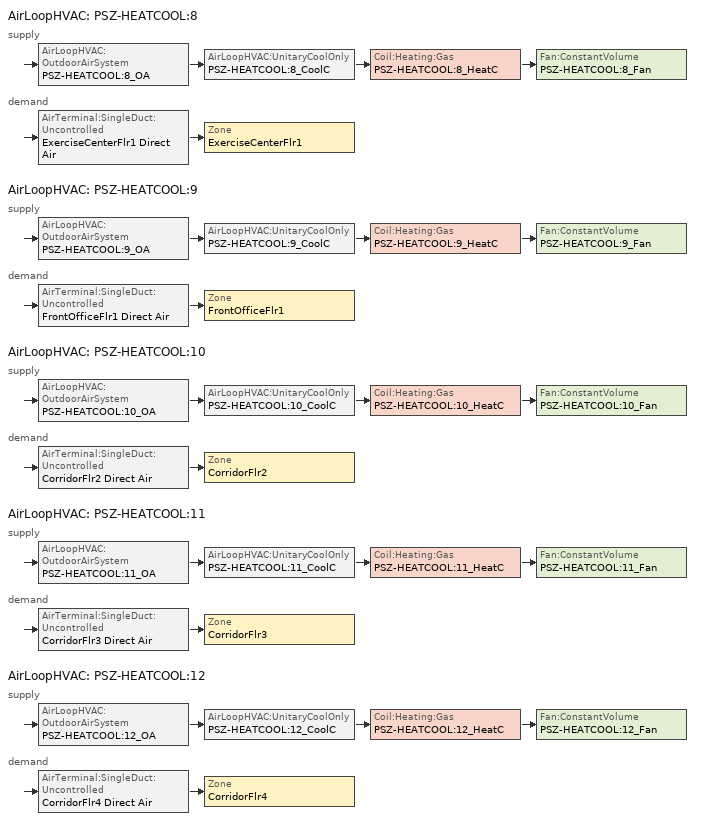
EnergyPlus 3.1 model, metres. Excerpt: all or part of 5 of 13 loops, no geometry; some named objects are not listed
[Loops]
AirLoopHVAC 'PSZ-HEATCOOL:8'
 supply: AirLoopHVAC:OutdoorAirSystem 'PSZ-HEATCOOL:8_OA' > AirLoopHVAC:UnitaryCoolOnly 'PSZ-HEATCOOL:8_CoolC' > Coil:Heating:Gas 'PSZ-HEATCOOL:8_HeatC' > Fan:ConstantVolume 'PSZ-HEATCOOL:8_Fan'
 demand: AirTerminal:SingleDuct:Uncontrolled 'ExerciseCenterFlr1 Direct Air' > Zone 'ExerciseCenterFlr1'
AirLoopHVAC 'PSZ-HEATCOOL:9'
 supply: AirLoopHVAC:OutdoorAirSystem 'PSZ-HEATCOOL:9_OA' > AirLoopHVAC:UnitaryCoolOnly 'PSZ-HEATCOOL:9_CoolC' > Coil:Heating:Gas 'PSZ-HEATCOOL:9_HeatC' > Fan:ConstantVolume 'PSZ-HEATCOOL:9_Fan'
 demand: AirTerminal:SingleDuct:Uncontrolled 'FrontOfficeFlr1 Direct Air' > Zone 'FrontOfficeFlr1'
AirLoopHVAC 'PSZ-HEATCOOL:10'
 supply: AirLoopHVAC:OutdoorAirSystem 'PSZ-HEATCOOL:10_OA' > AirLoopHVAC:UnitaryCoolOnly 'PSZ-HEATCOOL:10_CoolC' > Coil:Heating:Gas 'PSZ-HEATCOOL:10_HeatC' > Fan:ConstantVolume 'PSZ-HEATCOOL:10_Fan'
 demand: AirTerminal:SingleDuct:Uncontrolled 'CorridorFlr2 Direct Air' > Zone 'CorridorFlr2'
AirLoopHVAC 'PSZ-HEATCOOL:11'
 supply: AirLoopHVAC:OutdoorAirSystem 'PSZ-HEATCOOL:11_OA' > AirLoopHVAC:UnitaryCoolOnly 'PSZ-HEATCOOL:11_CoolC' > Coil:Heating:Gas 'PSZ-HEATCOOL:11_HeatC' > Fan:ConstantVolume 'PSZ-HEATCOOL:11_Fan'
 demand: AirTerminal:SingleDuct:Uncontrolled 'CorridorFlr3 Direct Air' > Zone 'CorridorFlr3'
AirLoopHVAC 'PSZ-HEATCOOL:12'
 supply: AirLoopHVAC:OutdoorAirSystem 'PSZ-HEATCOOL:12_OA' > AirLoopHVAC:UnitaryCoolOnly 'PSZ-HEATCOOL:12_CoolC' > Coil:Heating:Gas 'PSZ-HEATCOOL:12_HeatC' > Fan:ConstantVolume 'PSZ-HEATCOOL:12_Fan'
 demand: AirTerminal:SingleDuct:Uncontrolled 'CorridorFlr4 Direct Air' > Zone 'CorridorFlr4'
[ComponentCost:LineItem]
Name | Line Item Type | Item | Cost per Each | Quantity | Cost per Unit of Output Capacity
Infiltration:ExerciseCenterFlr1 | General | ExerciseCenterFlr1 | 1 | 0.0039
People:ExerciseCenterFlr1 | General | ExerciseCenterFlr1 | 1 | 11
LIGHTING EQUIP:ExerciseCenterFlr1 | Lights | ExerciseCenterFlr1 |  |  | 1
ElectricEquipment:ExerciseCenterFlr1:PlugMisc | General | ExerciseCenterFlr1 | 1 | 0.375
Infiltration:FrontOfficeFlr1 | General | FrontOfficeFlr1 | 1 | 0.0158
People:FrontOfficeFlr1 | General | FrontOfficeFlr1 | 1 | 10
LIGHTING EQUIP:FrontOfficeFlr1 | Lights | FrontOfficeFlr1 |  |  | 1
ElectricEquipment:FrontOfficeFlr1:PlugMisc | General | FrontOfficeFlr1 | 1 | 1.6826
Infiltration:CorridorFlr2 | General | CorridorFlr2 | 1 | 0.0057
LIGHTING EQUIP:CorridorFlr2 | Lights | CorridorFlr2 |  |  | 1
Infiltration:CorridorFlr3 | General | CorridorFlr3 | 1 | 0.0057
LIGHTING EQUIP:CorridorFlr3 | Lights | CorridorFlr3 |  |  | 1
Infiltration:CorridorFlr4 | General | CorridorFlr4 | 1 | 0.043
LIGHTING EQUIP:CorridorFlr4 | Lights | CorridorFlr4 |  |  | 1
Infiltration:GuestRoom415_418 | General | GuestRoom415_418 | 1 | 0.0527
People:GuestRoom415_418 | General | GuestRoom415_418 | 1 | 6
LIGHTING EQUIP:GuestRoom415_418 | Lights | GuestRoom415_418 |  |  | 1
ElectricEquipment:GuestRoom415_418:PlugMisc | General | GuestRoom415_418 | 1 | 1.8652
Infiltration:ElevatorCoreFlr4 | General | ElevatorCoreFlr4 | 1 | 0.0061
Infiltration:GuestRoom419 | General | GuestRoom419 | 1 | 0.0132
People:GuestRoom419 | General | GuestRoom419 | 1 | 1.5
LIGHTING EQUIP:GuestRoom419 | Lights | GuestRoom419 |  |  | 1
ElectricEquipment:GuestRoom419:PlugMisc | General | GuestRoom419 | 1 | 0.4663
Infiltration:GuestRoom420_423 | General | GuestRoom420_423 | 1 | 0.0527
People:GuestRoom420_423 | General | GuestRoom420_423 | 1 | 6
LIGHTING EQUIP:GuestRoom420_423 | Lights | GuestRoom420_423 |  |  | 1
ElectricEquipment:GuestRoom420_423:PlugMisc | General | GuestRoom420_423 | 1 | 1.8652
Infiltration:GuestRoom424 | General | GuestRoom424 | 1 | 0.0132
People:GuestRoom424 | General | GuestRoom424 | 1 | 1.5
LIGHTING EQUIP:GuestRoom424 | Lights | GuestRoom424 |  |  | 1
ElectricEquipment:GuestRoom424:PlugMisc | General | GuestRoom424 | 1 | 0.4663
Infiltration:FrontStorageFlr4 | General | FrontStorageFlr4 | 1 | 0.0051
LIGHTING EQUIP:FrontStorageFlr4 | Lights | FrontStorageFlr4 |  |  | 1
Infiltration:FrontStairsFlr4 | General | FrontStairsFlr4 | 1 | 0.015
LIGHTING EQUIP:FrontStairsFlr4 | Lights | FrontStairsFlr4 |  |  | 1
[Sizing:Zone] Zone Cooling Design Supply Air Temperature {C}=14; Zone Heating Design Supply Air Temperature {C}=40; Zone Cooling Design Supply Air Humidity Ratio {kg-H20/kg-air}=0.0085; Zone Heating Design Supply Air Humidity Ratio {kg-H20/kg-air}=0.008; Outdoor Air Method=Flow/Zone; Outside Air Flow per Zone Floor Area {(m3/s)/m2}=0; Cooling Design Air Flow Method {Flow/Zone | DesignDay | DesignDayWithLimit}=DesignDayWithLimit; Cooling Minimum Air Flow=0; Cooling Minimum Air Flow Fraction=0; Heating Design Air Flow Method {Flow/Zone | DesignDay}=DesignDay; Heating Design Air Flow Rate=0
Name | Outside Air Flow per Zone {m3/s}
ExerciseCenterFlr1 | 0.10373
FrontOfficeFlr1 | 0.0943
RearStairsFlr2; RearStorageFlr2; RearStairsFlr4; RearStorageFlr4; FrontStorageFlr4; FrontStairsFlr4 | 0
CorridorFlr2; CorridorFlr3; CorridorFlr4 | 0.342397
GuestRoom209_212; GuestRoom215_218; GuestRoom402_405; GuestRoom409_412; GuestRoom415_418; GuestRoom420_423 | 0.0566
GuestRoom213; GuestRoom214; GuestRoom219; GuestRoom401; GuestRoom413; GuestRoom414; GuestRoom419; GuestRoom424 | 0.01415
GuestRoom406_408 | 0.04245
[ZoneControl:Thermostat] Control Type Schedule=Dual Zone Control Type Sched
Name | Zone | Control 1
ExerciseCenterFlr1 Thermostat | ExerciseCenterFlr1 | ExerciseCenterFlr1 DualSPSched
FrontOfficeFlr1 Thermostat | FrontOfficeFlr1 | FrontOfficeFlr1 DualSPSched
RearStairsFlr2 Thermostat | RearStairsFlr2 | RearStairsFlr2 DualSPSched
CorridorFlr2 Thermostat | CorridorFlr2 | CorridorFlr2 DualSPSched
RearStorageFlr2 Thermostat | RearStorageFlr2 | RearStorageFlr2 DualSPSched
GuestRoom209_212 Thermostat | GuestRoom209_212 | GuestRoom209_212 DualSPSched
GuestRoom213 Thermostat | GuestRoom213 | GuestRoom213 DualSPSched
GuestRoom214 Thermostat | GuestRoom214 | GuestRoom214 DualSPSched
GuestRoom215_218 Thermostat | GuestRoom215_218 | GuestRoom215_218 DualSPSched
GuestRoom219 Thermostat | GuestRoom219 | GuestRoom219 DualSPSched
CorridorFlr3 Thermostat | CorridorFlr3 | CorridorFlr3 DualSPSched
RearStairsFlr4 Thermostat | RearStairsFlr4 | RearStairsFlr4 DualSPSched
CorridorFlr4 Thermostat | CorridorFlr4 | CorridorFlr4 DualSPSched
RearStorageFlr4 Thermostat | RearStorageFlr4 | RearStorageFlr4 DualSPSched
GuestRoom401 Thermostat | GuestRoom401 | GuestRoom401 DualSPSched
GuestRoom402_405 Thermostat | GuestRoom402_405 | GuestRoom402_405 DualSPSched
GuestRoom406_408 Thermostat | GuestRoom406_408 | GuestRoom406_408 DualSPSched
GuestRoom409_412 Thermostat | GuestRoom409_412 | GuestRoom409_412 DualSPSched
GuestRoom413 Thermostat | GuestRoom413 | GuestRoom413 DualSPSched
GuestRoom414 Thermostat | GuestRoom414 | GuestRoom414 DualSPSched
GuestRoom415_418 Thermostat | GuestRoom415_418 | GuestRoom415_418 DualSPSched
GuestRoom419 Thermostat | GuestRoom419 | GuestRoom419 DualSPSched
GuestRoom420_423 Thermostat | GuestRoom420_423 | GuestRoom420_423 DualSPSched
GuestRoom424 Thermostat | GuestRoom424 | GuestRoom424 DualSPSched
FrontStorageFlr4 Thermostat | FrontStorageFlr4 | FrontStorageFlr4 DualSPSched
FrontStairsFlr4 Thermostat | FrontStairsFlr4 | FrontStairsFlr4 DualSPSched
[ThermostatSetpoint:DualSetpoint]
Name | Heating Setpoint Temperature Schedule | Cooling Setpoint Temperature Schedule
ExerciseCenterFlr1 DualSPSched; FrontOfficeFlr1 DualSPSched; CorridorFlr2 DualSPSched; GuestRoom209_212 DualSPSched; GuestRoom213 DualSPSched; GuestRoom214 DualSPSched; GuestRoom215_218 DualSPSched; GuestRoom219 DualSPSched; CorridorFlr3 DualSPSched; CorridorFlr4 DualSPSched; GuestRoom401 DualSPSched; GuestRoom402_405 DualSPSched; GuestRoom406_408 DualSPSched; GuestRoom409_412 DualSPSched; GuestRoom413 DualSPSched; GuestRoom414 DualSPSched; GuestRoom415_418 DualSPSched; GuestRoom419 DualSPSched; GuestRoom420_423 DualSPSched; GuestRoom424 DualSPSched | HTGSETP_SCH | CLGSETP_SCH
RearStairsFlr2 DualSPSched; RearStorageFlr2 DualSPSched; RearStairsFlr4 DualSPSched; RearStorageFlr4 DualSPSched; FrontStorageFlr4 DualSPSched; FrontStairsFlr4 DualSPSched | UnitHeater_HtgSP_Sch | UnitHeater_ClgSP_Sch
[Zone equipment]
ExerciseCenterFlr1: ExerciseCenterFlr1 Direct Air
FrontOfficeFlr1: FrontOfficeFlr1 Direct Air
RearStairsFlr2: RearStairsFlr2 Unit Heater
CorridorFlr2: CorridorFlr2 Direct Air
RearStorageFlr2: RearStorageFlr2 Unit Heater
GuestRoom209_212: GuestRoom209_212 PTAC
GuestRoom213: GuestRoom213 PTAC
GuestRoom214: GuestRoom214 PTAC
GuestRoom215_218: GuestRoom215_218 PTAC
GuestRoom219: GuestRoom219 PTAC
CorridorFlr3: CorridorFlr3 Direct Air
RearStairsFlr4: RearStairsFlr4 Unit Heater
CorridorFlr4: CorridorFlr4 Direct Air
RearStorageFlr4: RearStorageFlr4 Unit Heater
GuestRoom401: GuestRoom401 PTAC
GuestRoom402_405: GuestRoom402_405 PTAC
GuestRoom406_408: GuestRoom406_408 PTAC
GuestRoom409_412: GuestRoom409_412 PTAC
GuestRoom413: GuestRoom413 PTAC
GuestRoom414: GuestRoom414 PTAC
GuestRoom415_418: GuestRoom415_418 PTAC
GuestRoom419: GuestRoom419 PTAC
GuestRoom420_423: GuestRoom420_423 PTAC
GuestRoom424: GuestRoom424 PTAC
FrontStorageFlr4: FrontStorageFlr4 Unit Heater
FrontStairsFlr4: FrontStairsFlr4 Unit Heater
[Fan:ConstantVolume] Availablility Schedule=HVACOperationSchd; Fan Efficiency=0.53625; Pressure Rise {Pa}=622; Maximum Flow Rate {m3/s}=AUTOSIZE; Motor Efficiency=0.85; Motor In Airstream Fraction=1
PSZ-HEATCOOL:8_Fan; PSZ-HEATCOOL:9_Fan; PSZ-HEATCOOL:10_Fan; PSZ-HEATCOOL:11_Fan; PSZ-HEATCOOL:12_Fan
[AirTerminal:SingleDuct:Uncontrolled] Availability Schedule=ALWAYS_ON; Maximum Air Flow Rate {m3/s}=AUTOSIZE
ExerciseCenterFlr1 Direct Air; FrontOfficeFlr1 Direct Air; CorridorFlr2 Direct Air; CorridorFlr3 Direct Air; CorridorFlr4 Direct Air
[SetpointManager:SingleZone:Reheat] Control Variable=Temperature; Minimum Supply Air Temperature C=10; Maximum Supply Air Temperature C=50
Name | Control Zone | Setpoint Node or NodeList
SupAirTemp MngrExerciseCenterFlr1 | ExerciseCenterFlr1 | PSZ-HEATCOOL:8 Supply Equipment Outlet Node
SupAirTemp MngrFrontOfficeFlr1 | FrontOfficeFlr1 | PSZ-HEATCOOL:9 Supply Equipment Outlet Node
SupAirTemp MngrCorridorFlr2 | CorridorFlr2 | PSZ-HEATCOOL:10 Supply Equipment Outlet Node
SupAirTemp MngrCorridorFlr3 | CorridorFlr3 | PSZ-HEATCOOL:11 Supply Equipment Outlet Node
SupAirTemp MngrCorridorFlr4 | CorridorFlr4 | PSZ-HEATCOOL:12 Supply Equipment Outlet Node
[Coil:Cooling:DX:SingleSpeed] Availablility Schedule=ALWAYS_ON; Rated Total Cooling Capacity {W}=AUTOSIZE; Rated Sensible Heat Ratio=AUTOSIZE; Rated Air Flow Rate {m3/s}=AUTOSIZE; Supply Air Fan Operating Mode=ContinuousFanWithCyclingCompressor
Name | Rated COP | Total Cooling Capacity Function of Temperature Curve | Total Cooling Capacity Function of Flow Fraction Curve Name) | Energy Input Ratio Function of Temperature Curve | Energy Input Ratio Function of Flow Fraction Curve | Part Load Fraction Correlation Curve
PSZ-HEATCOOL:8_CoolC DXCoil | 4.10919 | PSZ-HEATCOOL:8_CoolCStandard10Ton_CapFT | PSZ-HEATCOOL:8_CoolCStandard10Ton_CapFF | PSZ-HEATCOOL:8_CoolCStandard10Ton_EIRFT | PSZ-HEATCOOL:8_CoolCStandard10Ton_EIRFFF | PSZ-HEATCOOL:8_CoolCStandard10Ton_PLR
PSZ-HEATCOOL:9_CoolC DXCoil | 4.0375 | PSZ-HEATCOOL:9_CoolCStandard10Ton_CapFT | PSZ-HEATCOOL:9_CoolCStandard10Ton_CapFF | PSZ-HEATCOOL:9_CoolCStandard10Ton_EIRFT | PSZ-HEATCOOL:9_CoolCStandard10Ton_EIRFFF | PSZ-HEATCOOL:9_CoolCStandard10Ton_PLR
PSZ-HEATCOOL:10_CoolC DXCoil | 4.04644 | PSZ-HEATCOOL:10_CoolCStandard10Ton_CapFT | PSZ-HEATCOOL:10_CoolCStandard10Ton_CapFF | PSZ-HEATCOOL:10_CoolCStandard10Ton_EIRFT | PSZ-HEATCOOL:10_CoolCStandard10Ton_EIRFFF | PSZ-HEATCOOL:10_CoolCStandard10Ton_PLR
PSZ-HEATCOOL:11_CoolC DXCoil | 4.04644 | PSZ-HEATCOOL:11_CoolCStandard10Ton_CapFT | PSZ-HEATCOOL:11_CoolCStandard10Ton_CapFF | PSZ-HEATCOOL:11_CoolCStandard10Ton_EIRFT | PSZ-HEATCOOL:11_CoolCStandard10Ton_EIRFFF | PSZ-HEATCOOL:11_CoolCStandard10Ton_PLR
PSZ-HEATCOOL:12_CoolC DXCoil | 4.04644 | PSZ-HEATCOOL:12_CoolCStandard10Ton_CapFT | PSZ-HEATCOOL:12_CoolCStandard10Ton_CapFF | PSZ-HEATCOOL:12_CoolCStandard10Ton_EIRFT | PSZ-HEATCOOL:12_CoolCStandard10Ton_EIRFFF | PSZ-HEATCOOL:12_CoolCStandard10Ton_PLR
[AirLoopHVAC] Design Supply Air Flow Rate {m3/s}=AUTOSIZE
PSZ-HEATCOOL:8; PSZ-HEATCOOL:9; PSZ-HEATCOOL:10; PSZ-HEATCOOL:11; PSZ-HEATCOOL:12
[SetpointManager:MixedAir]
Name | Control Variable {Temperature} | Control Variable | Setpoint Node or NodeList
PSZ-HEATCOOL:8_CoolC SAT Manager; PSZ-HEATCOOL:9_CoolC SAT Manager; PSZ-HEATCOOL:10_CoolC SAT Manager; PSZ-HEATCOOL:11_CoolC SAT Manager; PSZ-HEATCOOL:12_CoolC SAT Manager | Temperature
PSZ-HEATCOOL:8_HeatC MixedAir Manager |  | Temperature | PSZ-HEATCOOL:8_HeatC-PSZ-HEATCOOL:8_FanNode
PSZ-HEATCOOL:8_OAMixed Air Temp Manager |  | Temperature | PSZ-HEATCOOL:8_OA-PSZ-HEATCOOL:8_CoolCNode
PSZ-HEATCOOL:9_HeatC MixedAir Manager |  | Temperature | PSZ-HEATCOOL:9_HeatC-PSZ-HEATCOOL:9_FanNode
PSZ-HEATCOOL:9_OAMixed Air Temp Manager |  | Temperature | PSZ-HEATCOOL:9_OA-PSZ-HEATCOOL:9_CoolCNode
PSZ-HEATCOOL:10_HeatC MixedAir Manager |  | Temperature | PSZ-HEATCOOL:10_HeatC-PSZ-HEATCOOL:10_FanNode
PSZ-HEATCOOL:10_OAMixed Air Temp Manager |  | Temperature | PSZ-HEATCOOL:10_OA-PSZ-HEATCOOL:10_CoolCNode
PSZ-HEATCOOL:11_HeatC MixedAir Manager |  | Temperature | PSZ-HEATCOOL:11_HeatC-PSZ-HEATCOOL:11_FanNode
PSZ-HEATCOOL:11_OAMixed Air Temp Manager |  | Temperature | PSZ-HEATCOOL:11_OA-PSZ-HEATCOOL:11_CoolCNode
PSZ-HEATCOOL:12_HeatC MixedAir Manager |  | Temperature | PSZ-HEATCOOL:12_HeatC-PSZ-HEATCOOL:12_FanNode
PSZ-HEATCOOL:12_OAMixed Air Temp Manager |  | Temperature | PSZ-HEATCOOL:12_OA-PSZ-HEATCOOL:12_CoolCNode
[Sizing:System] Type Of Load To Size On {Sensible}=Sensible; Design Outdoor Air Flow Rate {m3/s}=AUTOSIZE; Minimum System Air Flow Ratio=0.3; Preheat Design Temperature {C}=7; Preheat Design Humidity Ratio {kg-H2O/kg-air}=0.008; Precool Design Temperature {C}=12.8; Precool Design Humidity Ratio {kg-H2O/kg-air}=0.008; Central Cooling Design Supply Air Temperature {C}=12.8; Central Heating Design Supply Air Temperature {C}=40; Sizing Option {Coincident | NonCoincident}=NonCoincident; 100% Outdoor Air in Cooling {Yes | No}=No; 100% Outdoor Air in Heating {Yes | No}=No; Central Cooling Design Supply Air Humidity Ratio {kg-H2O/kg-air}=0.0085; Central Heating Design Supply Air Humidity Ratio {kg-H2O/kg-air}=0.008; Cooling Design Air Flow Method=DesignDay; Cooling Design Air Flow Rate {m3/s}=0; Heating Design Air Flow Method=DesignDay; Heating Design Air Flow Rate {m3/s}=0
PSZ-HEATCOOL:8; PSZ-HEATCOOL:9; PSZ-HEATCOOL:10; PSZ-HEATCOOL:11; PSZ-HEATCOOL:12
[Controller:OutdoorAir] Minimum Outdoor Air Flow Rate {m3/s}=AUTOSIZE; Maximum Outdoor Air Flow Rate {m3/s}=AUTOSIZE; Economizer Control Type=NoEconomizer; Economizer Control Action Type=ModulateFlow; Economizer Maximum Limit Dry-Bulb Temperature {C}=28; Economizer Maximum Limit Enthalpy {J/kg}=64000; Economizer Minimum Limit Dry-Bulb Temperature {C}=0; Lockout Type=NoLockout; Minimum Limit Type=FixedMinimum; Minimum Outdoor Air Schedule=MinOA_Sched
PSZ-HEATCOOL:8_OA_Controller; PSZ-HEATCOOL:9_OA_Controller; PSZ-HEATCOOL:10_OA_Controller; PSZ-HEATCOOL:11_OA_Controller; PSZ-HEATCOOL:12_OA_Controller
[AirLoopHVAC:UnitaryCoolOnly] Availablility Schedule=ALWAYS_ON
Name | Cooling Coil
PSZ-HEATCOOL:8_CoolC | PSZ-HEATCOOL:8_CoolC DXCoil
PSZ-HEATCOOL:9_CoolC | PSZ-HEATCOOL:9_CoolC DXCoil
PSZ-HEATCOOL:10_CoolC | PSZ-HEATCOOL:10_CoolC DXCoil
PSZ-HEATCOOL:11_CoolC | PSZ-HEATCOOL:11_CoolC DXCoil
PSZ-HEATCOOL:12_CoolC | PSZ-HEATCOOL:12_CoolC DXCoil
[Coil:Heating:Gas] Availablility Schedule=ALWAYS_ON; Nominal Capacity {W}=AUTOSIZE
Name | Gas Burner Efficiency
PSZ-HEATCOOL:8_HeatC; PSZ-HEATCOOL:10_HeatC; PSZ-HEATCOOL:11_HeatC; PSZ-HEATCOOL:12_HeatC | 0.8
PSZ-HEATCOOL:9_HeatC | 0.78
[Schedule:Compact]
ALWAYS_ON; HVACOperationSchd; MinOA_Sched: Through: 12/31, For: AllDays, Until: 24:00, 1
HTGSETP_SCH: Through: 12/31, For: AllDays, Until: 24:00, 21
CLGSETP_SCH: Through: 12/31, For: AllDays, Until: 24:00, 24
UnitHeater_HtgSP_Sch: Temperature, Through: 12/31, For: AllDays, Until: 24:00, 15.6
UnitHeater_ClgSP_Sch: Temperature, Through: 12/31, For: AllDays, Until: 24:00, 40
Dual Zone Control Type Sched: Through: 12/31, For: AllDays, Until: 24:00, 4
[Curve:Biquadratic] Minimum Value of x=17; Maximum Value of x=22; Minimum Value of y=29; Maximum Value of y=46
Name | Coefficient1 Constant | Coefficient2 x | Coefficient3 x**2 | Coefficient4 y | Coefficient5 y**2 | Coefficient6 x*y
PSZ-HEATCOOL:8_CoolCStandard10Ton_CapFT; PSZ-HEATCOOL:9_CoolCStandard10Ton_CapFT; PSZ-HEATCOOL:10_CoolCStandard10Ton_CapFT; PSZ-HEATCOOL:11_CoolCStandard10Ton_CapFT; PSZ-HEATCOOL:12_CoolCStandard10Ton_CapFT | 0.42415 | 0.04426 | -0.00042 | 0.00333 | -0.00008 | -0.00021
PSZ-HEATCOOL:8_CoolCStandard10Ton_EIRFT; PSZ-HEATCOOL:9_CoolCStandard10Ton_EIRFT; PSZ-HEATCOOL:10_CoolCStandard10Ton_EIRFT; PSZ-HEATCOOL:11_CoolCStandard10Ton_EIRFT; PSZ-HEATCOOL:12_CoolCStandard10Ton_EIRFT | 1.23649 | -0.02431 | 0.00057 | -0.01434 | 0.00063 | -0.00038
[Curve:Quadratic]
Name | Coefficient1 Constant | Coefficient2 x | Coefficient3 x**2 | Minimum Value of x | Maximum Value of x
PSZ-HEATCOOL:8_CoolCStandard10Ton_CapFF; PSZ-HEATCOOL:9_CoolCStandard10Ton_CapFF; PSZ-HEATCOOL:10_CoolCStandard10Ton_CapFF; PSZ-HEATCOOL:11_CoolCStandard10Ton_CapFF; PSZ-HEATCOOL:12_CoolCStandard10Ton_CapFF | 0.77136 | 0.34053 | -0.11088 | 0.75918 | 1.13877
PSZ-HEATCOOL:8_CoolCStandard10Ton_EIRFFF; PSZ-HEATCOOL:9_CoolCStandard10Ton_EIRFFF; PSZ-HEATCOOL:10_CoolCStandard10Ton_EIRFFF; PSZ-HEATCOOL:11_CoolCStandard10Ton_EIRFFF; PSZ-HEATCOOL:12_CoolCStandard10Ton_EIRFFF | 1.2055 | -0.32953 | 0.12308 | 0.75918 | 1.13877
PSZ-HEATCOOL:8_CoolCStandard10Ton_PLR; PSZ-HEATCOOL:9_CoolCStandard10Ton_PLR; PSZ-HEATCOOL:10_CoolCStandard10Ton_PLR; PSZ-HEATCOOL:11_CoolCStandard10Ton_PLR; PSZ-HEATCOOL:12_CoolCStandard10Ton_PLR | 0.771 | 0.229 | 0 | 0 | 1
